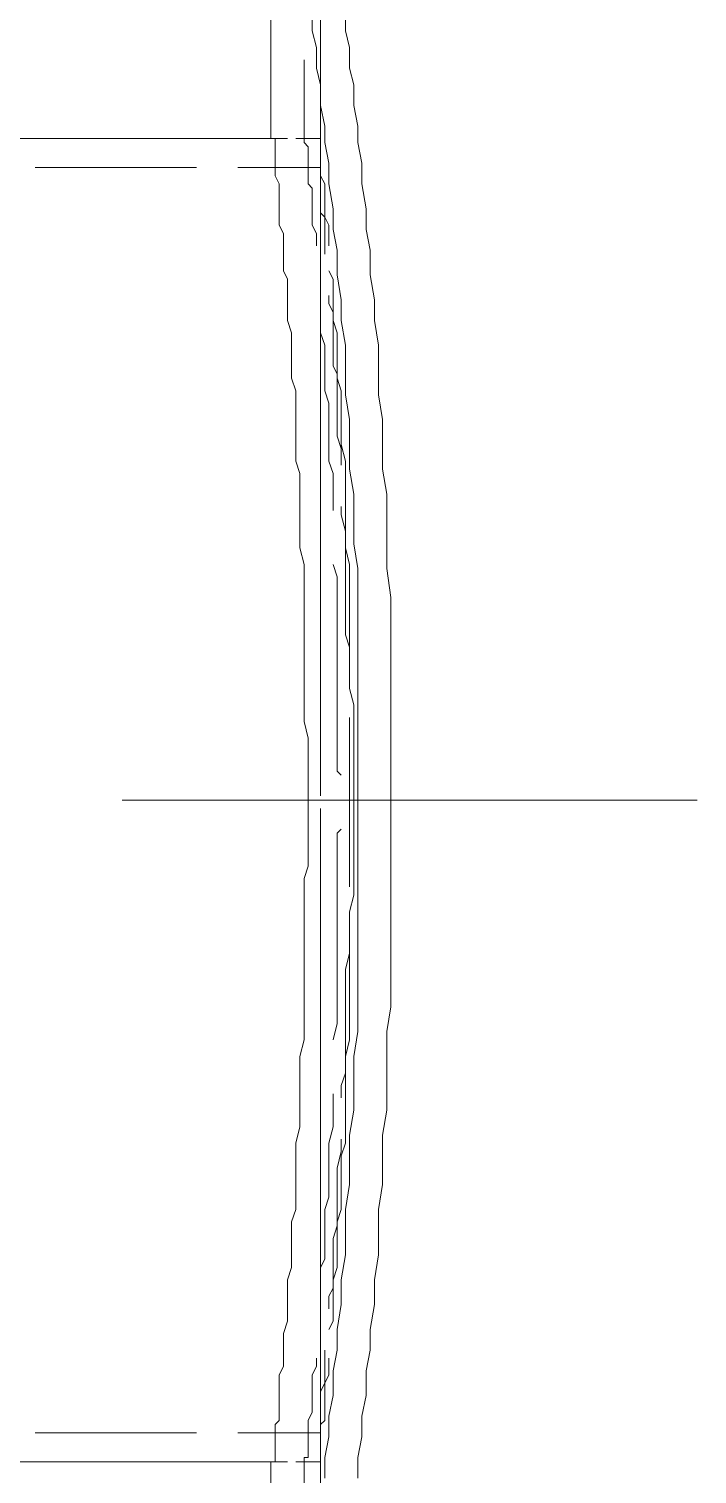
# Model space of a CAD drawing. Header units: millimetres. Extents: x 0 to 62767, y -13570 to 23963.
# Drawn here: x 3138 to 3446, y 5973 to 6639 of the extents above; entities that cross this region are included whole.
import ezdxf

# ---------------------------------------------------------------- set-up
doc = ezdxf.new("R2010")
doc.units = ezdxf.units.MM

msp = doc.modelspace()

# ---------------------------------------------------------------- linework, layer by layer
at = {"color": 7, "lineweight": 0}
for points in [[(3249.524, 6588.571), (3249.524, 6773.333)], [(3272.381, 6285.714), (3272.381, 6769.523)], [(3272.381, 6285.714), (3272.381, 6769.523)], [(3268.571, 6645.714), (3268.571, 6638.095), (3270.476, 6630.476), (3270.476, 6620.952), (3272.381, 6613.333), (3272.381, 6603.809), (3274.286, 6594.285), (3274.286, 6586.667), (3276.191, 6577.143), (3276.191, 6567.619), (3278.095, 6556.19), (3278.095, 6546.666), (3280, 6537.143), (3280, 6525.714), (3281.905, 6514.285), (3281.905, 6504.762), (3283.81, 6493.333), (3283.81, 6481.904), (3283.81, 6470.476), (3285.714, 6459.048), (3285.714, 6447.619), (3285.714, 6436.19), (3287.619, 6424.762), (3287.619, 6413.333), (3287.619, 6401.904), (3289.524, 6390.476), (3289.524, 6377.143), (3289.524, 6365.714), (3289.524, 6354.285), (3289.524, 6342.857), (3289.524, 6329.524), (3289.524, 6318.095), (3289.524, 6306.666), (3289.524, 6295.238), (3289.524, 6283.81), (3289.524, 6272.381), (3289.524, 6260.952), (3289.524, 6247.619), (3289.524, 6236.19), (3289.524, 6224.762), (3289.524, 6213.333), (3289.524, 6200), (3289.524, 6188.571), (3289.524, 6177.143), (3287.619, 6165.714), (3287.619, 6154.286), (3287.619, 6140.952), (3285.714, 6129.524), (3285.714, 6118.095), (3285.714, 6106.667), (3283.81, 6095.238), (3283.81, 6083.809), (3283.81, 6074.286), (3281.905, 6062.857), (3281.905, 6051.428), (3280, 6040), (3280, 6030.476), (3278.095, 6020.952), (3278.095, 6009.524), (3276.191, 6000), (3276.191, 5990.476), (3274.286, 5980.952), (3274.286, 5971.428)], [(3289.524, 5971.428), (3289.524, 5980.952), (3291.429, 5990.476), (3291.429, 6000), (3293.333, 6009.524), (3293.333, 6020.952), (3295.238, 6030.476), (3295.238, 6040), (3297.143, 6051.428), (3297.143, 6062.857), (3299.048, 6074.286), (3299.048, 6083.809), (3299.048, 6095.238), (3300.952, 6106.667), (3300.952, 6118.095), (3300.952, 6129.524), (3302.857, 6140.952), (3302.857, 6154.286), (3302.857, 6165.714), (3302.857, 6177.143), (3304.762, 6188.571), (3304.762, 6200), (3304.762, 6213.333), (3304.762, 6224.762), (3304.762, 6236.19), (3304.762, 6247.619), (3304.762, 6260.952), (3304.762, 6272.381), (3304.762, 6283.81), (3304.762, 6295.238), (3304.762, 6306.666), (3304.762, 6318.095), (3304.762, 6329.524), (3304.762, 6342.857), (3304.762, 6354.285), (3304.762, 6365.714), (3304.762, 6377.143), (3302.857, 6390.476), (3302.857, 6401.904), (3302.857, 6413.333), (3302.857, 6424.762), (3300.952, 6436.19), (3300.952, 6447.619), (3300.952, 6459.048), (3299.048, 6470.476), (3299.048, 6481.904), (3299.048, 6493.333), (3297.143, 6504.762), (3297.143, 6514.285), (3295.238, 6525.714), (3295.238, 6537.143), (3293.333, 6546.666), (3293.333, 6556.19), (3291.429, 6567.619), (3291.429, 6577.143), (3289.524, 6586.667), (3289.524, 6594.285), (3287.619, 6603.809), (3287.619, 6613.333), (3285.714, 6620.952), (3285.714, 6630.476), (3283.81, 6638.095), (3283.81, 6645.714)], [(3272.381, 6588.571), (3272.381, 6634.286)], [(3264.762, 6588.571), (3264.762, 6624.762)], [(3264.762, 6588.571), (3264.762, 6624.762)], [(3249.524, 5979.048), (3085.714, 5979.048), (3085.714, 6588.571), (3249.524, 6588.571)], [(3249.524, 6588.571), (3257.143, 6588.571)], [(3249.524, 6588.571), (3255.238, 6588.571)], [(3249.524, 5979.048), (3251.429, 5979.048), (3251.429, 5980.952), (3251.429, 5982.857), (3251.429, 5984.762), (3251.429, 5986.666), (3251.429, 5988.571), (3251.429, 5990.476), (3251.429, 5994.286), (3251.429, 5996.191), (3253.333, 5998.095), (3253.333, 6001.905), (3253.333, 6003.809), (3253.333, 6007.619), (3253.333, 6011.429), (3253.333, 6015.238), (3253.333, 6019.047), (3255.238, 6022.857), (3255.238, 6026.667), (3255.238, 6030.476), (3255.238, 6034.286), (3255.238, 6038.095), (3257.143, 6043.81), (3257.143, 6047.619), (3257.143, 6053.333), (3257.143, 6057.143), (3257.143, 6062.857), (3259.048, 6068.571), (3259.048, 6072.381), (3259.048, 6078.095), (3259.048, 6083.809), (3259.048, 6089.524), (3260.952, 6095.238), (3260.952, 6100.952), (3260.952, 6106.667), (3260.952, 6112.381), (3260.952, 6120), (3260.952, 6125.714), (3262.857, 6133.333), (3262.857, 6139.048), (3262.857, 6146.666), (3262.857, 6152.381), (3262.857, 6160), (3262.857, 6165.714), (3264.762, 6173.333), (3264.762, 6180.952), (3264.762, 6188.571), (3264.762, 6196.19), (3264.762, 6201.905), (3264.762, 6209.524), (3264.762, 6217.143), (3264.762, 6224.762), (3264.762, 6232.381), (3264.762, 6240), (3264.762, 6247.619), (3266.667, 6253.333), (3266.667, 6260.952), (3266.667, 6268.571), (3266.667, 6276.19), (3266.667, 6283.81), (3266.667, 6291.428), (3266.667, 6297.143), (3266.667, 6304.762), (3266.667, 6312.381), (3264.762, 6320), (3264.762, 6327.619), (3264.762, 6335.238), (3264.762, 6342.857), (3264.762, 6348.571), (3264.762, 6356.19), (3264.762, 6363.809), (3264.762, 6371.428), (3264.762, 6379.048), (3264.762, 6386.666), (3264.762, 6392.381), (3262.857, 6400), (3262.857, 6407.619), (3262.857, 6413.333), (3262.857, 6420.953), (3262.857, 6426.667), (3262.857, 6434.285), (3260.952, 6440), (3260.952, 6447.619), (3260.952, 6453.334), (3260.952, 6459.048), (3260.952, 6466.666), (3260.952, 6472.381), (3259.048, 6478.095), (3259.048, 6483.809), (3259.048, 6487.619), (3259.048, 6493.333), (3259.048, 6499.047), (3257.143, 6504.762), (3257.143, 6508.571), (3257.143, 6514.285), (3257.143, 6518.095), (3257.143, 6523.809), (3255.238, 6527.619), (3255.238, 6531.428), (3255.238, 6537.143), (3255.238, 6540.952), (3255.238, 6544.762), (3253.333, 6548.572), (3253.333, 6552.381), (3253.333, 6556.19), (3253.333, 6558.095), (3253.333, 6561.904), (3253.333, 6565.714), (3253.333, 6567.619), (3251.429, 6571.428), (3251.429, 6573.333), (3251.429, 6575.238), (3251.429, 6577.143), (3251.429, 6579.047), (3251.429, 6580.952), (3251.429, 6582.857), (3251.429, 6584.762), (3251.429, 6586.667), (3251.429, 6588.571), (3249.524, 6588.571)], [(3260.952, 6588.571), (3264.762, 6588.571)], [(3264.762, 6588.571), (3272.381, 6588.571)], [(3270.476, 6539.048), (3270.476, 6540.952), (3270.476, 6544.762), (3268.571, 6548.572), (3268.571, 6552.381), (3268.571, 6556.19), (3268.571, 6558.095), (3268.571, 6561.904), (3268.571, 6565.714), (3266.667, 6567.619), (3266.667, 6571.428), (3266.667, 6573.333), (3266.667, 6575.238), (3266.667, 6577.143), (3266.667, 6579.047), (3266.667, 6580.952), (3266.667, 6582.857), (3266.667, 6584.762), (3264.762, 6586.667), (3264.762, 6588.571)], [(3270.476, 6539.048), (3270.476, 6540.952), (3270.476, 6544.762), (3268.571, 6548.572), (3268.571, 6552.381), (3268.571, 6556.19), (3268.571, 6558.095), (3268.571, 6561.904), (3268.571, 6565.714), (3266.667, 6567.619), (3266.667, 6571.428), (3266.667, 6573.333), (3266.667, 6575.238), (3266.667, 6577.143), (3266.667, 6579.047), (3266.667, 6580.952), (3266.667, 6582.857), (3266.667, 6584.762), (3264.762, 6586.667), (3264.762, 6588.571)], [(3264.762, 6588.571), (3266.667, 6588.571)], [(3268.571, 6588.571), (3272.381, 6588.571)], [(3272.381, 6588.571), (3272.381, 6586.667), (3272.381, 6584.762), (3272.381, 6582.857), (3272.381, 6580.952), (3272.381, 6579.047), (3272.381, 6577.143), (3272.381, 6575.238), (3272.381, 6573.333), (3272.381, 6571.428), (3274.286, 6567.619), (3274.286, 6565.714), (3274.286, 6561.904), (3274.286, 6558.095), (3274.286, 6556.19), (3274.286, 6552.381), (3276.191, 6548.572)], [(3272.381, 6582.857), (3272.381, 6588.571)], [(3276.191, 6539.048), (3276.191, 6540.952), (3276.191, 6544.762), (3276.191, 6548.572), (3274.286, 6552.381), (3274.286, 6556.19), (3274.286, 6558.095), (3274.286, 6561.904), (3274.286, 6565.714), (3274.286, 6567.619), (3272.381, 6571.428), (3272.381, 6573.333), (3272.381, 6575.238), (3272.381, 6577.143), (3272.381, 6579.047), (3272.381, 6580.952), (3272.381, 6582.857), (3272.381, 6584.762), (3272.381, 6586.667), (3272.381, 6588.571)], [(3272.381, 6575.238), (3272.381, 6579.047)], [(3140.952, 6575.238), (3215.238, 6575.238)], [(3234.286, 6575.238), (3272.381, 6575.238)], [(3272.381, 6575.238), (3272.381, 6573.333), (3272.381, 6571.428), (3272.381, 6569.524), (3272.381, 6567.619), (3272.381, 6565.714), (3272.381, 6563.81), (3272.381, 6561.904), (3272.381, 6560), (3272.381, 6558.095), (3272.381, 6554.286), (3274.286, 6552.381), (3274.286, 6548.572), (3274.286, 6546.666), (3274.286, 6542.857), (3274.286, 6539.048), (3274.286, 6537.143), (3274.286, 6535.238)], [(3281.905, 6445.714), (3281.905, 6447.619), (3281.905, 6453.334), (3281.905, 6459.048), (3281.905, 6466.666), (3281.905, 6472.381), (3280, 6478.095), (3280, 6483.809), (3280, 6487.619), (3280, 6493.333), (3280, 6499.047), (3278.095, 6504.762), (3278.095, 6508.571), (3278.095, 6514.285), (3278.095, 6518.095), (3278.095, 6523.809), (3276.191, 6527.619)], [(3272.381, 6516.191), (3272.381, 6514.285), (3272.381, 6508.571), (3272.381, 6504.762), (3272.381, 6499.047), (3274.286, 6493.333), (3274.286, 6487.619), (3274.286, 6483.809), (3274.286, 6478.095), (3274.286, 6472.381), (3276.191, 6466.666), (3276.191, 6459.048), (3276.191, 6453.334), (3276.191, 6447.619), (3276.191, 6440), (3278.095, 6434.285), (3278.095, 6426.667), (3278.095, 6420.953), (3278.095, 6417.143)], [(3272.381, 6516.191), (3272.381, 6514.285), (3272.381, 6508.571), (3272.381, 6504.762), (3272.381, 6499.047), (3274.286, 6493.333), (3274.286, 6487.619), (3274.286, 6483.809), (3274.286, 6478.095), (3274.286, 6472.381), (3276.191, 6466.666), (3276.191, 6459.048), (3276.191, 6453.334), (3276.191, 6447.619), (3276.191, 6440), (3278.095, 6434.285), (3278.095, 6426.667), (3278.095, 6420.953), (3278.095, 6417.143)], [(3276.191, 6516.191), (3276.191, 6512.381), (3278.095, 6508.571), (3278.095, 6502.857), (3278.095, 6499.047), (3278.095, 6493.333), (3278.095, 6489.524), (3278.095, 6483.809), (3280, 6480), (3280, 6474.286), (3280, 6468.572), (3280, 6462.857), (3280, 6457.143), (3280, 6451.428), (3281.905, 6445.714), (3281.905, 6440), (3281.905, 6438.095)], [(3283.81, 6417.143), (3283.81, 6420.953), (3283.81, 6426.667), (3283.81, 6434.285), (3283.81, 6440), (3281.905, 6447.619), (3281.905, 6453.334), (3281.905, 6459.048), (3281.905, 6466.666), (3281.905, 6472.381), (3280, 6478.095), (3280, 6483.809), (3280, 6487.619), (3280, 6493.333), (3280, 6499.047), (3278.095, 6504.762), (3278.095, 6508.571), (3278.095, 6514.285), (3278.095, 6516.191)], [(3285.714, 6344.762), (3285.714, 6348.571), (3285.714, 6356.19), (3285.714, 6363.809), (3285.714, 6371.428), (3285.714, 6379.048), (3285.714, 6386.666), (3285.714, 6392.381), (3283.81, 6400), (3283.81, 6407.619), (3283.81, 6413.333), (3283.81, 6420.953), (3283.81, 6426.667)], [(3281.905, 6419.047), (3281.905, 6415.238), (3283.81, 6407.619), (3283.81, 6401.904), (3283.81, 6394.286), (3283.81, 6388.571), (3283.81, 6380.952), (3283.81, 6375.238), (3283.81, 6367.619), (3283.81, 6360), (3285.714, 6354.285), (3285.714, 6346.667), (3285.714, 6340.952)], [(3281.905, 6295.238), (3280, 6297.143), (3280, 6304.762), (3280, 6312.381), (3280, 6320), (3280, 6327.619), (3280, 6335.238), (3280, 6342.857), (3280, 6348.571), (3280, 6356.19), (3280, 6363.809), (3280, 6371.428), (3280, 6379.048), (3280, 6386.666), (3278.095, 6392.381)], [(3281.905, 6295.238), (3280, 6297.143), (3280, 6304.762), (3280, 6312.381), (3280, 6320), (3280, 6327.619), (3280, 6335.238), (3280, 6342.857), (3280, 6348.571), (3280, 6356.19), (3280, 6363.809), (3280, 6371.428), (3280, 6379.048), (3280, 6386.666), (3278.095, 6392.381)], [(3287.619, 6295.238), (3287.619, 6297.143), (3287.619, 6304.762), (3287.619, 6312.381), (3287.619, 6320), (3287.619, 6327.619), (3285.714, 6335.238), (3285.714, 6342.857), (3285.714, 6348.571), (3285.714, 6356.19), (3285.714, 6363.809), (3285.714, 6371.428), (3285.714, 6379.048), (3285.714, 6386.666), (3285.714, 6392.381)], [(3285.714, 6321.904), (3285.714, 6318.095), (3285.714, 6310.476), (3285.714, 6304.762), (3285.714, 6297.143), (3285.714, 6289.524), (3285.714, 6283.81)], [(3287.619, 6283.81), (3287.619, 6291.428), (3287.619, 6297.143), (3287.619, 6304.762), (3287.619, 6312.381), (3287.619, 6320), (3287.619, 6323.809)], [(3180.952, 6283.81), (3445.714, 6283.81)], [(3272.381, 6007.619), (3272.381, 6280)], [(3272.381, 6007.619), (3272.381, 6280)], [(3285.714, 6283.81), (3285.714, 6276.19), (3285.714, 6270.476), (3285.714, 6262.857), (3285.714, 6255.238), (3285.714, 6247.619), (3285.714, 6243.809)], [(3287.619, 6241.905), (3287.619, 6247.619), (3287.619, 6253.333), (3287.619, 6260.952), (3287.619, 6268.571), (3287.619, 6276.19), (3287.619, 6283.81)], [(3281.905, 6270.476), (3280, 6268.571), (3280, 6260.952), (3280, 6253.333), (3280, 6247.619), (3280, 6240), (3280, 6232.381), (3280, 6224.762), (3280, 6217.143), (3280, 6209.524), (3280, 6201.905), (3280, 6196.19), (3280, 6188.571), (3280, 6180.952), (3278.095, 6173.333)], [(3281.905, 6270.476), (3280, 6268.571), (3280, 6260.952), (3280, 6253.333), (3280, 6247.619), (3280, 6240), (3280, 6232.381), (3280, 6224.762), (3280, 6217.143), (3280, 6209.524), (3280, 6201.905), (3280, 6196.19), (3280, 6188.571), (3280, 6180.952), (3278.095, 6173.333)], [(3287.619, 6270.476), (3287.619, 6268.571), (3287.619, 6260.952), (3287.619, 6253.333), (3287.619, 6247.619), (3287.619, 6240), (3285.714, 6232.381), (3285.714, 6224.762), (3285.714, 6217.143), (3285.714, 6209.524), (3285.714, 6201.905), (3285.714, 6196.19), (3285.714, 6188.571), (3285.714, 6180.952), (3285.714, 6173.333)], [(3285.714, 6224.762), (3285.714, 6220.952), (3285.714, 6213.333), (3283.81, 6205.714), (3283.81, 6200), (3283.81, 6192.381), (3283.81, 6184.762), (3283.81, 6179.047), (3283.81, 6171.429), (3283.81, 6165.714), (3283.81, 6158.095), (3281.905, 6152.381), (3281.905, 6146.666)], [(3283.81, 6140.952), (3283.81, 6146.666), (3283.81, 6152.381), (3283.81, 6160), (3283.81, 6165.714), (3285.714, 6173.333), (3285.714, 6180.952), (3285.714, 6188.571), (3285.714, 6196.19), (3285.714, 6201.905), (3285.714, 6209.524), (3285.714, 6217.143), (3285.714, 6222.857)], [(3278.095, 6148.571), (3278.095, 6146.666), (3278.095, 6139.048), (3278.095, 6133.333), (3276.191, 6125.714), (3276.191, 6120), (3276.191, 6112.381), (3276.191, 6106.667), (3276.191, 6100.952), (3274.286, 6095.238), (3274.286, 6089.524), (3274.286, 6083.809), (3274.286, 6078.095), (3274.286, 6072.381), (3272.381, 6068.571), (3272.381, 6062.857), (3272.381, 6057.143), (3272.381, 6053.333), (3272.381, 6051.428)], [(3278.095, 6148.571), (3278.095, 6146.666), (3278.095, 6139.048), (3278.095, 6133.333), (3276.191, 6125.714), (3276.191, 6120), (3276.191, 6112.381), (3276.191, 6106.667), (3276.191, 6100.952), (3274.286, 6095.238), (3274.286, 6089.524), (3274.286, 6083.809), (3274.286, 6078.095), (3274.286, 6072.381), (3272.381, 6068.571), (3272.381, 6062.857), (3272.381, 6057.143), (3272.381, 6053.333), (3272.381, 6051.428)], [(3278.095, 6051.428), (3278.095, 6053.333), (3278.095, 6057.143), (3278.095, 6062.857), (3280, 6068.571), (3280, 6072.381), (3280, 6078.095), (3280, 6083.809), (3280, 6089.524), (3281.905, 6095.238), (3281.905, 6100.952), (3281.905, 6106.667), (3281.905, 6112.381), (3281.905, 6120), (3283.81, 6125.714), (3283.81, 6133.333), (3283.81, 6139.048), (3283.81, 6146.666), (3283.81, 6148.571)], [(3276.191, 6049.524), (3276.191, 6055.238), (3278.095, 6059.048), (3278.095, 6062.857), (3278.095, 6068.571), (3278.095, 6072.381), (3278.095, 6078.095), (3278.095, 6081.905), (3280, 6087.619), (3280, 6093.333), (3280, 6099.047), (3280, 6102.857), (3280, 6108.571), (3280, 6114.285), (3281.905, 6121.905), (3281.905, 6127.619)], [(3276.191, 6040), (3278.095, 6043.81), (3278.095, 6047.619), (3278.095, 6053.333), (3278.095, 6057.143), (3278.095, 6062.857), (3280, 6068.571), (3280, 6072.381), (3280, 6078.095), (3280, 6083.809), (3280, 6089.524), (3281.905, 6095.238), (3281.905, 6100.952), (3281.905, 6106.667), (3281.905, 6112.381), (3281.905, 6120)], [(3264.762, 5979.048), (3264.762, 5980.952), (3266.667, 5980.952), (3266.667, 5982.857), (3266.667, 5984.762), (3266.667, 5986.666), (3266.667, 5988.571), (3266.667, 5990.476), (3266.667, 5994.286), (3266.667, 5996.191), (3266.667, 5998.095), (3268.571, 6001.905), (3268.571, 6003.809), (3268.571, 6007.619), (3268.571, 6011.429), (3268.571, 6015.238), (3268.571, 6019.047), (3270.476, 6022.857), (3270.476, 6026.667)], [(3264.762, 5979.048), (3264.762, 5980.952), (3266.667, 5980.952), (3266.667, 5982.857), (3266.667, 5984.762), (3266.667, 5986.666), (3266.667, 5988.571), (3266.667, 5990.476), (3266.667, 5994.286), (3266.667, 5996.191), (3266.667, 5998.095), (3268.571, 6001.905), (3268.571, 6003.809), (3268.571, 6007.619), (3268.571, 6011.429), (3268.571, 6015.238), (3268.571, 6019.047), (3270.476, 6022.857), (3270.476, 6026.667)], [(3272.381, 5992.381), (3272.381, 5994.286), (3272.381, 5996.191), (3272.381, 5998.095), (3272.381, 6000), (3272.381, 6001.905), (3272.381, 6005.714), (3272.381, 6007.619), (3272.381, 6009.524), (3272.381, 6011.429), (3274.286, 6015.238), (3274.286, 6017.143), (3274.286, 6020.952), (3274.286, 6022.857), (3274.286, 6026.667), (3274.286, 6030.476)], [(3276.191, 6026.667), (3276.191, 6022.857), (3276.191, 6019.047), (3274.286, 6015.238), (3274.286, 6011.429), (3274.286, 6007.619), (3274.286, 6003.809), (3274.286, 6001.905), (3274.286, 5998.095), (3272.381, 5996.191), (3272.381, 5994.286), (3272.381, 5990.476), (3272.381, 5988.571), (3272.381, 5986.666), (3272.381, 5984.762), (3272.381, 5982.857), (3272.381, 5980.952), (3272.381, 5979.048)], [(3276.191, 6019.047), (3274.286, 6015.238), (3274.286, 6011.429), (3274.286, 6007.619), (3274.286, 6003.809), (3274.286, 6001.905), (3274.286, 5998.095), (3272.381, 5996.191), (3272.381, 5994.286), (3272.381, 5990.476), (3272.381, 5988.571), (3272.381, 5986.666), (3272.381, 5984.762), (3272.381, 5982.857), (3272.381, 5980.952), (3272.381, 5979.048)], [(3140.952, 5992.381), (3215.238, 5992.381)], [(3234.286, 5992.381), (3272.381, 5992.381)], [(3272.381, 5988.571), (3272.381, 5992.381)], [(3249.524, 5979.048), (3257.143, 5979.048)], [(3249.524, 5979.048), (3255.238, 5979.048)], [(3249.524, 5979.048), (3249.524, 5794.286), (3264.762, 5794.286)], [(3260.952, 5979.048), (3264.762, 5979.048)], [(3264.762, 5979.048), (3272.381, 5979.048)], [(3264.762, 5940.952), (3264.762, 5979.048)], [(3264.762, 5940.952), (3264.762, 5979.048)], [(3264.762, 5979.048), (3266.667, 5979.048)], [(3268.571, 5979.048), (3272.381, 5979.048)], [(3272.381, 5979.048), (3272.381, 5982.857)], [(3272.381, 5927.619), (3272.381, 5979.048)]]:
    msp.add_lwpolyline(points, dxfattribs=at)

doc.saveas('drawing.dxf')
